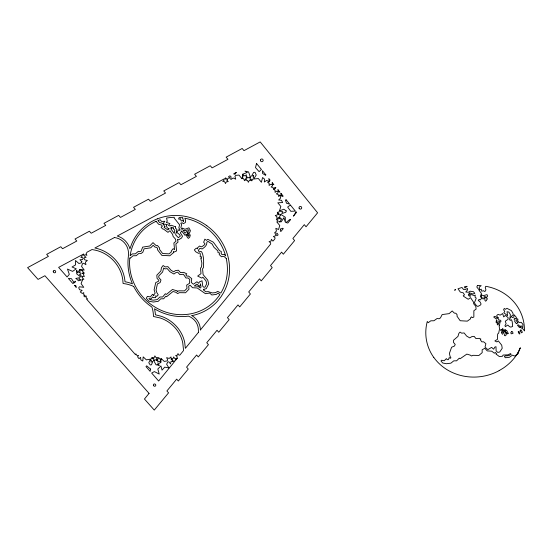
<?xml version="1.0" encoding="UTF-8"?>
<svg xmlns="http://www.w3.org/2000/svg" width="552" height="552" viewBox="0 0 552 552"><rect width="100%" height="100%" fill="white"/><g stroke="black" fill="none" stroke-linecap="round" stroke-linejoin="round"><path stroke-width="0.83" d="M183.561 221.262L182.719 217.943M516.872 354.522L520.55 347.836L519.763 348.277L518.155 353.666L514.567 356.081L512.58 355.136L509.379 357.31L505.508 357.737L504.369 356.702L505.19 355.916L508.668 355.674L511.193 354.37L510.559 353.563L507.902 354.846L503.072 355.06L502.437 356.295L499.27 356.502L495.91 353.949L496.476 353.563L495.275 352.445L494.378 353.245L491.715 351.189L487.264 350.913L484.842 348.305L482.137 349.754L482.186 352.638L478.901 355.453L472.981 355.322L471.525 355.992L470.766 355.433A13.269 12.199 -9.5 0 1 470.497 355.226L466.854 354.094L460.106 358.759L459.285 358.172L456.601 360.822L453.772 360.836L450.908 363.168L446.43 363.727L442.718 363.016L440.965 360.932L441.545 360.214L444.229 360.76L446.361 358.627L447.244 359.656L448.39 359.683L449.218 357.565L450.308 358.324L450.915 357.82L450.018 356.261L449.418 353.363L451.605 347.236L454.468 346.035L455.221 344.441L453.496 342.426L453.571 340.191L457.96 336.409L458.878 333.36L460.037 332.111L461.672 333.18L464.094 332.939L466.675 336.099L469.745 337.893L471.829 336.63L474.127 336.347L475.976 338.611L479.322 338.341L480.895 339.073L480.247 339.618L481.799 341.847L483.621 341.798L485.891 343.682L485.015 347.125L487.837 349.63L491.604 347.374L493.681 349.195L494.778 347.139L495.993 346.684L496.117 350.851L497.738 352.417L499.739 352.003L502.216 348.25L501.713 345.186L498.325 340.915L496.89 341.923L494.868 340.936L497.442 339.349L497.676 334.008L498.697 333.056L499.525 329.013L499.105 325.611L499.463 325.68L499.877 322.885L498.642 322.402L498.87 321.05L500.305 322.168L501.071 321.064L499.974 320.022L499.008 320.195L498.007 318.38L498.497 317.793L497.807 317.269L497.138 317.738L497.159 318.649L496.365 319.063L493.709 317.027L494.661 316.31L496.745 317.359L497.29 317.117L496.738 315.42L498.118 314.371L500.174 315.116L502.651 313.529L503.672 316.889L505.37 315.433L508.109 317.579L508.054 319.304L505.273 321.229L506.122 323.644L504.928 325.68L505.446 326.632L507.757 325.031L509.475 326.66L510.855 327.115L512.649 326.453L512.215 321.706L511.49 319.718L510.165 320.388L509.51 319.463L510.069 318.973L509.475 317.938L510.89 317.697L510.089 316.468L510.448 314.743L508.889 312.08L507.033 311.714L507.578 315.682L503.838 312.77L504.79 311.369L503.569 309.81L504.286 308.444L505.466 309.334L506.929 308.313L511.359 310.597L512.932 313.205L513.201 315.102L511.228 316.337L512.567 317.593L513.795 317.076L514.098 314.764L516.161 317.131L516.465 318L515.789 318.946L514.899 318.145L514.015 319.035L515.14 320.677L514.65 321.381L516.355 323.693L516.824 323.403A17.36 15.787 -13.9 0 1 517.383 323.079L517.9 322.858L516.555 321.064L516.962 318.69L517.948 319.153L517.652 320.864L519.039 322.416L521.302 322.354L522.93 324.431L522.82 327.847L521.267 325.859L520.467 326.128L520.336 327.005L518.542 324.859L517.39 325.135L519.439 327.536L520.219 327.184L522.972 328.957L524.4 330.814M518.052 352.659L517.279 353.908M517.017 354.322L516.879 354.529A49.307 45.561 -10.5 0 1 503.362 368.06L499.132 370.64M200.369 329.992L270.632 244.046L270.659 242.79L269.059 241.666L270.915 241.162L271.46 239.327L272.571 240.941L273.178 240.941L274.951 238.768L274.979 237.581L273.371 236.456L275.234 235.945L275.786 234.103L276.897 235.725L278.111 234.904L277.276 233.31L274.503 232.992L276.442 231.053L275.827 228.335L278.553 229.494L279.767 225.485L276.745 221.876L277.891 221.876L277.918 220.731L276.297 219.592L278.18 219.075L278.629 217.564L276.835 218.633L276.883 216.681L275.262 215.535L277.145 215.018L277.697 213.141L278.877 214.783L278.905 213.541L277.283 212.396L279.167 211.871L280.844 206.448L277.801 202.798L282.645 202.549L281.479 200.293L278.663 199.983L280.637 197.989L280.016 195.201L282.548 196.505L283.169 196.146L280.83 193.276L281.858 195.153L279.885 194.959L278.67 196.512L278.215 194.566L276.352 193.862L278.042 192.855L278.077 191.71L276.635 191.171L275.068 192.358L275.117 190.364L273.481 189.205L273.054 187.404L271.094 187.059L272.564 185.748L272.44 184.968L270.701 184.285L269.114 185.451L269.19 183.45L267.575 182.257L269.479 181.753L270.018 180.007L268.789 178.496L269.279 181.608L266.671 180.435L264.325 181.994L264.567 179.138L262.579 177.53L261.393 182.291L258.391 178.544L252.712 179.124L251.829 180.897L251.008 179.055L249.773 178.834L251.174 180.332L249.214 180.511L248.338 182.284L247.517 180.442L245.564 180.097L246.992 178.648L245.467 178.786L244.508 180.732L243.605 178.71L242.052 178.434L241.983 178.807L238.968 175.067L235.801 175.37L234.924 176.398L235.732 179.165L233.137 177.999L230.833 179.552L231.04 176.709L229.929 175.812L228.549 176.605L229.963 178.041L228.017 178.22L227.155 179.987L226.982 179.607L226.872 180.193L228.28 181.629L226.341 181.808L225.485 183.568L224.65 181.732L222.718 181.394L224.147 180.083L223.953 179.007L117.265 236.028A17.112 15.684 48 0 1 129.927 248.876L131.604 244.156A52.274 48.976 43 0 1 137.717 233.572L137.917 233.33A1.884 1.746 49.6 0 1 138.38 232.765A52.067 48.783 43 0 1 155.588 219.586L157.368 218.847M130.3 255.583L132.245 253.927L135.378 253.837L138.352 251.319L140.422 251.567L141.229 250.987L142.651 247.123L149.764 246.006L152.994 242.625L155.823 245.336L157.513 245.536L159.452 247.807L159.438 249.269L162.64 253.527L169.078 253.858L171.451 251.829L171.182 251.139L173.211 248.642L174.591 249.697L173.88 243.018L175.936 241.293L175.439 239.057L173.107 236.442L172.624 234.427L169.919 230.715L167.987 232.351L163.702 229.197L162.516 228.859L161.129 227.224L162.357 226.175L161.543 225.023L158.603 224.25L156.016 221.193M177.675 291.401L178.758 290.821L184.534 290.897L187.031 288.337L186.645 285.122L189.529 283.321L189.736 279.367L187.97 277.946L185.996 278.022L183.409 274.261L179.828 274.606L177.723 272.205L176.178 272.426L173.921 274.033L169.94 271.729L167.221 268.617L164.979 268.879L163.647 268.024L162.647 271.936L158.734 275.979L158.859 277.67L160.984 279.995L160.114 282.583L157.437 283.88L156.064 289.972L156.871 292.677L158.272 294.858L156.72 296.424L155.733 295.748L155.671 297.645L153.242 297.611L152.607 296.914L151.082 298.929L148.916 298.487L149.875 299.55L153.201 300.191L157.216 299.605L159.887 297.004L162.681 296.955L165.358 293.74L166.366 294.444L172.452 289.476L176.985 290.876M518.811 331.386L518.487 331.531A11.413 10.371 -13.6 0 0 518.169 331.766L519.191 333.863L519.915 333.898L518.901 331.545M187.363 233.047L189.46 233.793L190.274 235.325L189.681 237.277L188.329 238.409L187.038 236.884L186.107 234.331L185.058 235.407L181.925 231.357L182.008 230.798L180.318 232.82L182.512 236.194L181.511 238.064L178.531 239.858L177.42 239.313L178.034 242.093L175.867 243.908L176.612 250.918L173.804 252.167L173.362 251.643L173.687 252.492L169.83 255.783L161.819 255.362L157.548 249.856L157.561 248.4L156.644 247.324L155.071 247.144L153.145 245.295L150.765 247.786L144.072 248.835L142.816 252.243L141.043 253.52L139.049 253.278L136.199 255.7L133.06 255.783L130.196 258.212L129.83 257.791A50.384 47.196 43 0 0 162.502 310.88A50.384 47.196 43 0 0 219.896 294.561L217.964 293.126L216.384 294.388L211.837 294.982L209.65 293.057L205.434 293.692L197.181 287.978L192.565 287.723L190.109 285.218L188.646 286.129L189.005 289.151L185.527 292.753L179.331 292.67L177.64 293.574L175.902 292.305L173.011 291.49L166.559 296.748L165.786 296.21L163.654 298.777L160.756 298.818L158.182 301.323L153.304 302.041L148.999 301.213L146.287 298.183L147.453 296.355L150.316 296.935L152.6 294.285L153.877 295.686L153.911 294.685L155.133 293.188L154.111 289.786L155.754 282.576L158.569 281.216L158.866 280.326L157.051 278.339L156.816 275.193L160.894 270.963L161.46 267.706L163.102 265.519L165.31 266.94L167.898 266.637L171.099 270.308L173.707 271.819L175.363 270.639L178.379 270.204L180.525 272.653L183.63 272.35L186.797 273.827L185.831 274.806L186.831 276.124L188.515 276.055L191.744 278.656L191.247 282.417L193.386 284.252L196.926 281.762L198.789 283.342L199.334 281.941L202.025 280.782L202.75 286.246L203.902 287.316L205.04 287.04L206.724 283.68L205.999 280.871L202.888 277.201L201.811 278.098L197.664 276.076L200.983 273.668L200.535 268.079L201.535 266.947L201.873 262.993L200.804 258.108L201.487 258.239L201.535 256.79L200.128 256.783C200.459 255.679 200.624 251.139 198.554 253.368L195.677 251.74L194.352 249.89L196.305 248.138L197.706 248.842L197.361 248L199.513 246.047L201.721 246.854L204.592 244.688L205.013 243.901L203.653 242.287L204.847 239.147L206.545 240.389L207.814 239.333L213.348 242.176L219.668 250.767L221.311 251.533L221.186 253.644L222.145 254.658L224.464 254.562L225.616 255.942A50.384 47.196 43 0 0 184.816 218.199L185.589 220.358L185.382 222.511L183.298 223.684L182.263 222.739L180.78 223.194L181.608 224.567L180.897 227.638L182.167 229.68L182.388 228.107L184.982 229.273L188.867 227.824L190.405 230.557L189.992 232.033L188.805 233.02L187.183 232.516L187.438 232.972M177.62 291.359L177.102 290.98M206.786 225.699L209.746 227.99A52.626 49.307 42.9 0 1 216.97 235.173A52.274 48.976 42.9 0 1 221.297 296.279A1.822 1.718 34.5 0 1 220.952 296.838L218.626 299.881A52.109 48.824 42.9 0 1 191.875 315.64M226.327 258.529L223.884 256.328L221.435 256.742L219.227 254.569L219.454 252.878L218.005 252.65L217.854 250.863L213.99 247.344L212.106 244.018L207.959 241.348L206.834 242.273C207.152 245.447 204.44 247.406 202.129 249L200.024 248.227L198.327 250.318L198.396 251.174L201.238 251.546L201.922 252.34C204.13 257.149 203.681 262.607 203.377 267.796L202.529 268.755L202.963 272.805A6.976 6.596 39.1 0 0 203.198 274.744L207.718 280.071L208.704 283.887L206.234 288.689L203.584 289.324L203.964 289.662L203.522 290.014L205.903 291.787L208.152 291.608L212.237 292.919L215.528 292.622L217.73 291.366L220.834 293.084A50.384 47.196 43 0 0 226.244 258.46M183.478 221.311L182.657 220.558L181.194 221.007L180.345 218.571L178.993 219.413L178.675 218.185L179.524 217.46A50.384 47.196 43 0 1 182.753 217.84M130.251 255.528L130.148 255.397A50.384 47.196 43 0 1 156.119 221.317M191.868 315.606A16.394 15.152 34.5 0 1 200.39 329.896M157.382 218.889A52.371 49.066 42.9 0 1 206.807 225.671M133.729 286.474A31.416 28.587 40.7 0 0 124.007 283.625L123.089 283.507L122.758 279.581A33.058 29.918 45.5 0 0 96.041 250.325L93.033 249.732A5.43 4.933 48.3 0 0 91.956 249.559L87.14 252.133L86.153 253.582L86.905 255.341L85.132 254.7L84.684 255.065L84.608 256.114L86.071 257.363L84.297 257.639L84.07 258.288L84.766 259.854L87.354 260.468L85.456 262.069L85.919 264.691L83.635 263.207L82.531 263.69L81.565 266.388L84.221 270.08L82.683 269.893L82.579 271.384L84.028 272.626L82.131 273.295L84.132 273.233L83.407 274.827L84.415 276.442L82.386 276.345L82.455 278.022L83.904 279.257L82.144 279.519L82.02 279.871L82.524 279.74L81.109 283.652L83.752 287.309L79.453 286.778L78.708 287.792L79.591 289.731L82.144 290.345L80.281 291.967L82.296 293.485L83.766 292.608L83.642 294.382L85.084 295.603L83.662 295.81L84.794 296.852L86.271 295.982L86.146 297.749L87.582 298.97L86.574 299.115L135.537 354.743L135.847 353.818L136.834 355.343L138.621 355.495L137.51 356.744L138.994 358.669L140.615 357.351L140.801 359.821L142.795 361.049L143.182 356.868L146.377 359.869L151.365 358.945L151.917 357.351L152.897 358.883L154.029 358.972L152.58 357.786L154.312 357.482L154.864 355.881L155.843 357.413L157.644 357.565L156.513 358.814L156.665 359.269L158.113 359.021L158.665 357.42L159.645 358.952L160.998 359.069L161.032 358.414L164.227 361.415L167.042 360.918L167.704 359.966L166.628 357.627L169.119 358.448L171.016 356.923L171.182 359.4L172.797 360.408L171.368 358.821L173.114 358.517L173.68 356.909L174.66 358.448L176.461 358.6L175.322 359.849L175.501 360.408L177.358 358.138L177.006 358.351L177.116 356.626L175.653 355.481L177.406 355.177L177.979 353.57L178.952 355.108L179.779 355.177L183.485 350.637A10.612 9.715 33.6 0 0 183.374 348.609L182.753 342.82A31.623 28.814 35.5 0 0 160.301 318.007L153.456 316.475L153.428 315.578A31.678 28.821 40.6 0 0 151.952 307.147L148.46 304.566A52.495 49.19 43 0 1 141.174 297.556A51.998 48.707 42.9 0 1 133.715 286.495M433.741 357.392A49.425 45.671 -10.5 0 1 427.282 321.471L428.228 322.665L430.822 320.809L433.941 320.753L437.087 318.511L439.075 318.759L440.455 317.911L442.159 314.571L449.114 313.639L452.191 310.962L454.31 313.087L455.911 313.281L457.153 314.84L456.987 316.186L460.182 320.726L467.302 321.147L470.663 318.725L470.442 317.98L471.567 316.848L472.222 317.676L473.864 317.048L473.851 310.728L476.121 309.12L475.762 306.263L473.726 303.876L473.464 302.047L470.532 297.638L468.22 299.287L463.708 296.376L463.231 295.775L464.494 294.871L463.183 292.829L460.299 292.07L458.001 288.765L461.983 287.468L463.48 289.427L465.405 289.579L467.42 288.42L467.613 289.841L465.764 292.008L468.558 292.25L470.166 291.187L473.533 291.76L474.803 293.374L472.829 293.981L469.483 292.822L469.579 293.402L468.331 294.271L468.648 295.52L469.476 296.183L470.642 296.134L469.538 294.878L469.773 294.154L474.196 295.534L475.272 295.106L475.037 297.114L476.252 298.121L474.389 302.834L476.535 305.787L477.859 306.443L480.33 305.159L481.089 304.048L480.136 302.013L478.218 300.405L479.184 299.35L480.033 300.012L481.613 298.459L480.426 296.3L481.447 293.478L479.053 290.331L481.206 289.193L481.73 291.208L483.614 290.704L484.449 291.497L485.581 290.938L485.87 289.607L485.256 287.35L485.774 286.288A49.383 45.637 -10.5 0 1 524.448 330.814M433.768 357.372A49.866 46.085 -10.6 0 0 438.516 362.968A49.156 45.423 -10.5 0 0 458.036 374.684A49.507 45.754 -10.5 0 0 499.146 370.661M173.583 228.01L173.576 229.121L174.818 230.122L174.225 233.365L170.685 228.618L172.058 228.549L170.727 227.12L173.583 228.01M175.495 226.789L175.488 228.273L176.916 229.418L175.639 234.876L178.337 237.684L180.338 236.104L179.497 234.552L176.792 232.357L178.738 229.735L179.71 230.474L180.138 229.956L178.855 227.879L179.566 224.795L174.142 217.978L174.315 217.288A50.384 47.196 43 0 0 166.538 218.081L167.242 221.145L166.352 222.449L169.899 223.525L168.477 225.382L169.581 225.906L171.141 225.237L175.495 226.789M76.776 270.535L76.707 273.895L80.357 276.745L81.385 276.945L81.089 275.579L79.384 274.779L80.944 274.013L80.716 272.909L78.901 272.695L80.068 271.425L79.619 269.928L77.473 272.888L76.776 270.535M160.97 359.621L160.832 362.498L157.141 364.258L159.349 365.245L156.023 364.817L153.566 360.277L153.987 359.807L153.946 360.635L155.395 359.745L157.072 360.504L156.789 359.642L157.831 360.456L157.741 362.174L159.19 361.277L160.853 362.029L160.315 360.352L160.97 359.621M151.089 360.38L151.006 362.098L152.828 361.374L151.455 364.803L150.227 364.962L148.785 362.74L150.22 359.704L151.089 360.38M183.775 230.232L183.719 231.233L184.934 233.254L186.735 231.398L188.674 231.164L189.074 230.653L188.17 229.673L185.824 230.515L183.775 230.232M172.762 360.994L172.721 361.677L174.184 360.78L174.922 361.111L158.659 381.011L151.662 373.069L154.36 371.593L159.231 374.049L157.817 369.019L160.915 365.941L162.04 370.109L164.717 367.149L168.967 367.922L166.628 364.299L167.78 361.891L168.877 361.857L170.52 363.892L171.03 361.512L172.762 360.994M502.465 328.861L502.41 329.585L503.169 329.751L503.286 329.151L502.465 328.861M150.434 368.998L150.192 371.399L145.99 366.618L146.694 365.824L150.434 368.998M280.616 229.052L280.326 230.991L280.892 231.495L283.259 228.604L282.741 228.238L280.616 229.052M501.789 332.214L501.623 333.132L502.541 334.298L503.279 333.505L503.107 332.601L502.582 331.669L501.789 332.214M81.827 261.689L81.62 262.78L78.908 263.483L75.445 260.503L75.596 264.87L72.057 266.989L76.286 268.858L72.56 271.377L67.461 269.072L69.31 274.337L67.123 277.014L58.629 267.368L81.744 255.017L82.082 256.156L80.909 257.453L82.738 257.66L83.152 258.37L82.524 259.619L79.943 259.695L81.827 261.689M242.88 174.142L242.763 174.736L244.577 175.826L246.502 174.853L246.075 177.006L246.854 177.799L246.682 176.792L248.407 177.82L250.153 176.937L249.966 177.882L250.511 177.385L248.566 171.927L244.971 171.127L247.241 172.472L242.88 174.142M242.728 174.936L242.204 177.654L243.052 176.881L242.728 174.936M455.503 289.745L454.703 290.09L455.503 289.745M253.658 175.543L253.264 177.502L254.106 178.365L256.231 175.005L255.017 172.314L253.63 172.376L251.512 176.198L253.658 175.543M506.481 333.442L506.129 334.981L505.218 335.809L504.335 335.437L505.528 332.235L506.481 333.442M466.957 286.315L465.067 288.04L464.287 286.867L466.957 286.315M256.535 163.461L255.507 167.608L259.102 171.637L261.448 169.492L256.535 163.461M286.198 210.905L285.86 212.244L281.762 213.589L282.81 211.623L280.844 211.637L280.174 210.65L283.832 209.222L286.198 210.905M481.62 295.044L481.247 296.465L483.076 299.094L484.38 297.976L483.876 296.935L484.594 296.548L486.733 297.252L487.685 296.044L486.988 294.63L483.462 295.637L481.62 295.044M275.752 187.39L275.379 188.667L273.951 189.074L274.758 187.48L275.752 187.39M498.49 323.817L497.725 324.942L497.2 324.127L497.725 323.638L498.49 323.817M75.155 281.278L74.837 282.348L75.155 281.278M76.01 278.401L78.474 280.782L80.958 280.147L80.599 279.54L78.791 279.326L79.826 277.649L76.01 278.401M520.35 330.248L520.087 331.007L521.502 332.808L522.392 332.2L520.984 329.813L520.35 330.248M265.788 174.811L265.609 175.294L262.607 173.514L262.435 170.699L265.788 174.811M477.439 285.467L476.824 287.054L478.86 289.593L479.571 289.345L479.198 287.109L481.185 285.674L477.439 285.467M200.569 284.059L199.638 286.44L196.905 284.121L194.269 285.97L197.733 286.164L200.252 287.992L201.045 287.137L200.569 284.059M487.133 298.929L486.409 300.592L485.574 301.185L484.891 300.322L484.863 297.963L485.698 297.273L486.602 297.749L487.133 298.929M496.434 320.201L496.055 322.368L497.021 323.134L497.621 322.713L496.793 321.664L497.235 321.022L496.434 320.201M236.221 172.445L235.145 174.184L233.931 174.115L233.731 173.776L236.221 172.445M283.88 217.957L281.147 221.869L280.616 220.365L281.81 218.833L279.85 218.847L279.098 217.736L280.243 218.164L279.581 216.301L280.782 214.769L279.829 214.776L280.416 214.335L281.23 214.645L285.294 217.246L285.391 222.304L283.88 217.957M164.751 221.297L162.999 223.87L162.633 223.353L159.59 222.546L157.906 220.565A50.384 47.196 43 0 1 160.17 219.73L161.57 221.428L164.751 221.297M508.144 333.27L507.716 333.884L506.826 333.242L505.101 331.048L506.667 330.462L508.144 333.27M296.031 211.933L293.457 216.136L296.458 212.465L296.031 211.933M79.895 269.555L81.22 270.48L82.269 269.845L79.895 269.555M277.98 189.784L278.173 190.923L279.878 192.11L277.98 189.784M272.226 182.719L272.343 184.361L272.246 183.761L273.868 184.727L272.226 182.719M188.957 235.787L188.508 236.332L187.501 235.614L186.9 234.124L188.743 234.752L188.957 235.787M198.465 332.318L185.368 348.333L184.678 342.343A33.644 30.664 35.5 0 0 161.515 316.379L155.409 314.792A33.493 30.477 40.6 0 0 154.47 308.782A52.116 48.824 42.9 0 0 185.148 316.482L188.48 316.158A14.304 13.227 34.5 0 1 198.306 328.647L198.465 332.318M290.593 219.634L287.82 223.029L286.039 222.553L289.883 219.413L290.593 219.634M149.061 393.39L144.451 399.027L154.27 410.095L168.56 392.838L166.904 390.954L176.681 379.12L178.344 381.018L188.246 369.053L186.583 367.142L196.609 355.005L198.278 356.937L208.435 344.669L206.758 342.716L217.046 330.275L218.73 332.242L229.149 319.649L227.458 317.669L238.009 304.897L239.706 306.905L250.401 293.981L248.697 291.96L259.53 278.857L261.234 280.899L272.212 267.637L270.501 265.574L281.617 252.119L283.335 254.203L294.609 240.582L292.884 238.485L304.304 224.657L306.036 226.782L317.607 212.803L260.185 141.905L243.977 150.661L242.19 148.46L226.154 157.141L227.948 159.328L212.085 167.898L210.298 165.731L194.614 174.225L196.402 176.378L180.883 184.768L179.096 182.629L163.751 190.944L165.531 193.062L150.344 201.273L148.564 199.168L133.543 207.304L135.323 209.394L120.453 217.433L118.68 215.356L103.976 223.318L105.749 225.382L91.19 233.248L89.424 231.205L75.017 239.002L76.79 241.038L62.535 248.738L60.768 246.723L46.665 254.362L48.424 256.37L27.6 267.63L38.047 279.402L44.926 275.731L149.061 393.39M511.835 331.448L510.772 332.635L511.18 333.794L512.987 333.456L512.746 332.152L511.835 331.448M164.924 226.589L164.047 227.334L167.815 229.915L169.257 228.694L168.567 228.728L167.111 227.596L166.331 225.326L167.387 224.457L163.171 224.112L164.924 226.589M279.422 221.531L278.96 221.876L280.34 221.869L279.422 221.531M290.393 205.02L287.647 207.062L290.814 211.319L295.334 211.078L290.393 205.02M501.244 329.434L500.45 329.979L501.368 331.138L502.858 330.593L501.244 329.434M503.983 330.282L503.176 330.834L503.61 332.435L504.956 331.51L503.983 330.282M505.763 330.006L504.797 330.669L504.411 329.772L505.763 330.006M83.731 254.9L83.242 255.203L82.289 254.727L83.676 253.982L83.731 254.9M74.113 282.776L72.85 283.528L68.386 278.456L71.443 278.677L74.113 282.776M114.575 237.47L94.875 248A35.169 31.823 45.5 0 1 124.648 278.739L125.014 281.762A33.472 30.457 40.7 0 1 132.459 283.845A52.495 49.19 42.9 0 1 128.43 255.928A13.496 12.372 47.8 0 0 128.506 253.437L128.333 251.125A14.98 13.731 48 0 0 116.334 237.891L114.982 237.622A1.097 1.007 49.9 0 1 114.575 237.47M225.747 178.048L224.671 178.62L225.513 179.131L226.534 178.607L225.747 178.048M286.212 199.886L285.405 200.01L286.536 203.288L289.655 204.109L286.212 199.886M75.796 285.839L74.416 285.301L76.259 287.392L75.796 285.839M299.087 208.166A1.352 1.339 41.7 0 0 301.364 208.697A1.352 1.339 41.7 0 0 300.661 206.469A1.352 1.339 41.7 0 0 299.087 208.166M260.468 160.059A1.387 1.352 69.5 0 0 262.255 161.639A1.387 1.352 69.5 0 0 262.676 159.293A1.387 1.352 69.5 0 0 260.468 160.059M153.525 385.565A1.242 1.118 32.2 0 0 155.616 385.8A1.242 1.118 32.2 0 0 154.615 383.964A1.242 1.118 32.2 0 0 153.525 385.565M53.282 271.763A1.297 1.159 47.5 0 0 55.317 272.564A1.297 1.159 47.5 0 0 54.793 270.445A1.297 1.159 47.5 0 0 53.282 271.763"/></g></svg>
